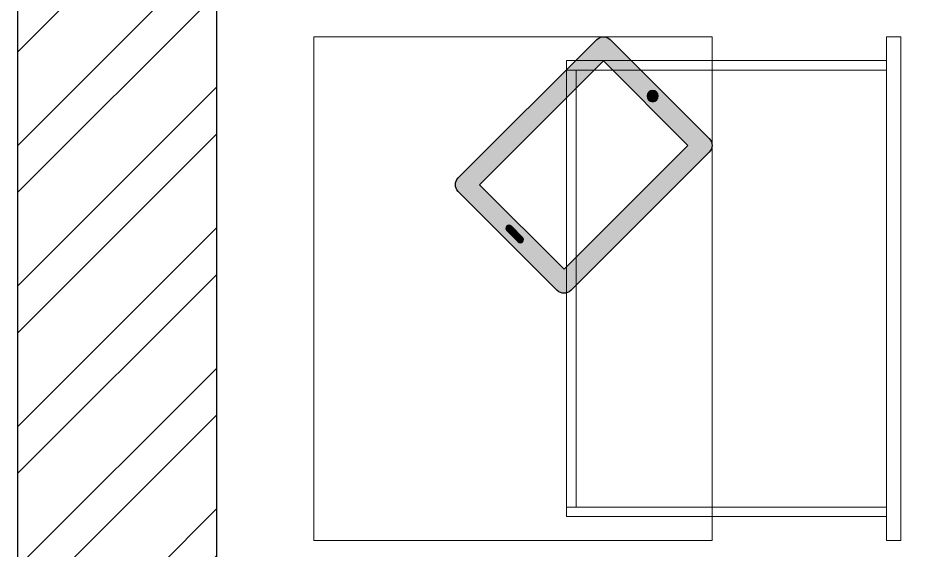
# Model space of a CAD drawing. Header units: feet. Extents: x 3040569 to 3051380, y -5725829 to -5707787.
# Drawn here: x 3042869 to 3043987, y -5712781 to -5712112 of the extents above; entities that cross this region are included whole.
import ezdxf

# ---------------------------------------------------------------- set-up
doc = ezdxf.new("R2010")
doc.units = ezdxf.units.FT
doc.header["$LTSCALE"] = 33
doc.header["$MEASUREMENT"] = 0
doc.layers.add('A-WALL', color=1, linetype='Continuous')
for name, color, linetype, lineweight in [('LENS-FURNITURE', 13, 'Continuous', 9), ('LENS-PARTITION', 21, 'Continuous', 25), ('LN-HATCH', 251, 'Continuous', 0)]:
    doc.layers.add(name, color=color, linetype=linetype, lineweight=lineweight)

# ---------------------------------------------------------------- blocks, each defined once
blk = doc.blocks.new('A$C24c61a65')
at = {"layer": 'LN-HATCH'}
h = blk.add_hatch(dxfattribs=at)
h.set_pattern_fill('ANSI32', color=256, scale=333, angle=180)
h.set_pattern_definition([(225, (-6766788.097126138, 5279716.197831516), (88.29995930067012, -88.29995930067015), []), (225, (-6766846.963765573, 5279716.197831516), (88.29995930067012, -88.29995930067015), [])])
h.paths.add_polyline_path([(-3515.89454732649, 8921.493659123778), (1763.10545267351, 8921.493659123778), (1763.10545267351, 9100.493659123777), (-3765.89454732649, 9100.493659123777), (-3765.89454732649, -8013.506340876222), (-3515.89454732649, -8013.506340876222), (-3515.89454732649, 4948.493659123778)])
at = {"layer": 'A-WALL'}
for p, q in [((-3765.89454732649, -8013.506340876222), (-3765.89454732649, 9100.493659123777)), ((-3515.89454732649, -8013.506340876222), (-3515.89454732649, 4948.493659123778))]:
    blk.add_line(p, q, dxfattribs=at)
blk = doc.blocks.new('TRIAL SET CABINET 633x500')
at = {"layer": 'LENS-FURNITURE'}
h = blk.add_hatch(color=9, dxfattribs=at)
h.dxf.hatch_style = 1
edge = h.paths.add_edge_path()
edge.add_line((-8.54246803093703, -981.9670201920668), (115.9083254579454, -857.5162267031847))
edge.add_arc((107.4230440836399, -849.030945328879), 12.00000000009463, 315, 405)
edge.add_line((115.9083254579454, -840.5456639545736), (-58.03994271345434, -666.5973957831737))
edge.add_arc((-66.52522408775982, -675.0826771574792), 12.00000000009463, 45.00000000000002, 135)
edge.add_line((-75.01050546206531, -666.5973957831737), (-199.4612989509478, -791.0481892720562))
edge.add_arc((-190.9760175766423, -799.5334706454303), 11.99999999943607, 135.0000000031442, 225.0000000031442)
edge.add_line((-199.4612989500165, -808.0187520197359), (-25.5130307786167, -981.967020191136))
edge.add_arc((-17.02774940431148, -973.4817388177615), 11.99999999943605, 224.9999999968574, 314.9999999968578)
h.paths.add_polyline_path([(-17.02774940524252, -955.0969625067663), (89.03826777357607, -849.0309453279477), (-66.52522408775982, -693.4674534666119), (-172.5912412665784, -799.5334706454305)], flags=16)
edge = h.paths.add_edge_path(flags=16)
edge.add_line((-138.2965623782947, -741.9042679787381), (-124.1544267544522, -727.7621323548956))
edge.add_arc((-121.3259996296837, -730.5905594796641), 4.000000000031514, 45.00000000000051, 134.9999999999996, ccw=False)
edge.add_arc((-121.3259996296838, -730.5905594796641), 4.000000000031584, -45.000000000000625, 44.999999999999375, ccw=False)
edge.add_line((-118.4975725049153, -733.4189866044327), (-132.6397081287578, -747.561122228275))
edge.add_arc((-135.4681352535263, -744.7326951035067), 4.000000000031524, 225.0000000000006, 314.99999999999966, ccw=False)
edge.add_arc((-135.4681352535261, -744.7326951035066), 4.000000000031665, 135.0000000000006, 225.0000000000006, ccw=False)
edge = h.paths.add_edge_path(flags=16)
edge.add_arc((44.84409394953398, -910.9027886827243), 7, 0, 360)
at = {"layer": 'LENS-FURNITURE', "lineweight": 0}
h = blk.add_hatch(dxfattribs=at)
h.set_pattern_fill('ANSI31', color=252, scale=10, angle=405)
h.set_pattern_definition([(90, (-3772352.875833935, -3684050.327587578), (-1.25, 2e-16), [])])
edge = h.paths.add_edge_path()
edge.add_line((-138.2965623782947, -741.9042679787381), (-124.1544267544522, -727.7621323548956))
edge.add_arc((-121.3259996296837, -730.5905594796641), 4.000000000031514, 45.00000000000051, 134.9999999999996, ccw=False)
edge.add_arc((-121.3259996296838, -730.5905594796641), 4.000000000031584, -45.000000000000625, 44.999999999999375, ccw=False)
edge.add_line((-118.4975725049153, -733.4189866044327), (-132.6397081287578, -747.561122228275))
edge.add_arc((-135.4681352535263, -744.7326951035067), 4.000000000031524, 225.0000000000006, 314.99999999999966, ccw=False)
edge.add_arc((-135.4681352535261, -744.7326951035066), 4.000000000031665, 135.0000000000006, 225.0000000000006, ccw=False)
edge = h.paths.add_edge_path()
edge.add_arc((44.84409394953398, -910.9027886827243), 7, 0, 360)
blk.add_circle((0, 0), 50.09224864585668)
at = {"layer": 'LENS-FURNITURE'}
blk.add_lwpolyline([(119.4230440827086, -352.4817388160154), (119.4230440827086, -985.4817388160156), (-380.5769559172913, -985.4817388160156), (-380.5769559172913, -352.4817388160154)], close=True, dxfattribs=at)
at = {"layer": 'LENS-FURNITURE', "color": 146}
for points in [[(338.5359051078558, -352.4817388160154), (338.5359051078558, -985.4817388160156), (356.5359051078559, -985.4817388160156), (356.5359051078559, -352.4817388160154)], [(-63.4640948921442, -382.4817388160154), (-63.4640948921442, -394.4817388160154), (338.5359051078558, -394.4817388160154), (338.5359051078558, -382.4817388160154)], [(-63.4640948921442, -394.4817388160154), (-63.4640948921442, -943.4817388160153), (-51.4640948921442, -943.4817388160153), (-51.4640948921442, -394.4817388160154)], [(-63.4640948921442, -955.4817388160152), (-63.4640948921442, -943.4817388160153), (338.5359051078558, -943.4817388160153), (338.5359051078558, -955.4817388160152)]]:
    blk.add_lwpolyline(points, close=True, dxfattribs=at)
at = {"layer": 'LENS-FURNITURE', "color": 18, "lineweight": 30}
for points in [[(-8.54246803093703, -981.9670201920668), (115.9083254579454, -857.5162267031847, 0.4142135623730951), (115.9083254579454, -840.5456639545736), (-58.03994271345434, -666.5973957831737, 0.4142135623730951), (-75.01050546206531, -666.5973957831737), (-199.4612989509478, -791.0481892720562, 0.4142135623730951), (-199.4612989500165, -808.0187520197359), (-25.51303077861669, -981.967020191136, 0.4142135623730951)], [(-138.2965623782947, -741.9042679787381), (-124.1544267544522, -727.7621323548956, -0.4142135623730951), (-118.4975725049153, -727.7621323548956), (-118.4975725049153, -727.7621323548956, -0.4142135623730951), (-118.4975725049153, -733.4189866044327), (-132.6397081287578, -747.561122228275, -0.4142135623730951), (-138.2965623782947, -747.561122228275), (-138.2965623782947, -747.561122228275, -0.4142135623730951)]]:
    blk.add_lwpolyline(points, format="xyb", close=True, dxfattribs=at)
blk.add_lwpolyline([(-17.02774940524252, -955.0969625067663), (89.03826777357607, -849.0309453279477), (-66.52522408775982, -693.4674534666119), (-172.5912412665784, -799.5334706454305)], close=True, dxfattribs=at)
blk.add_circle((44.84409394953398, -910.9027886827243), 7, dxfattribs=at)

msp = doc.modelspace()

# ---------------------------------------------------------------- block references
at = {"layer": 'LENS-FURNITURE', "xscale": -1, "rotation": 180}
msp.add_blockref('TRIAL SET CABINET 633x500', (3043621.097725499, -5713121.52875559), dxfattribs=at)
at = {"layer": 'LENS-PARTITION'}
msp.add_blockref('A$C24c61a65', (3046634.597276103, -5716887.890194639), dxfattribs=at)

doc.saveas('drawing.dxf')
